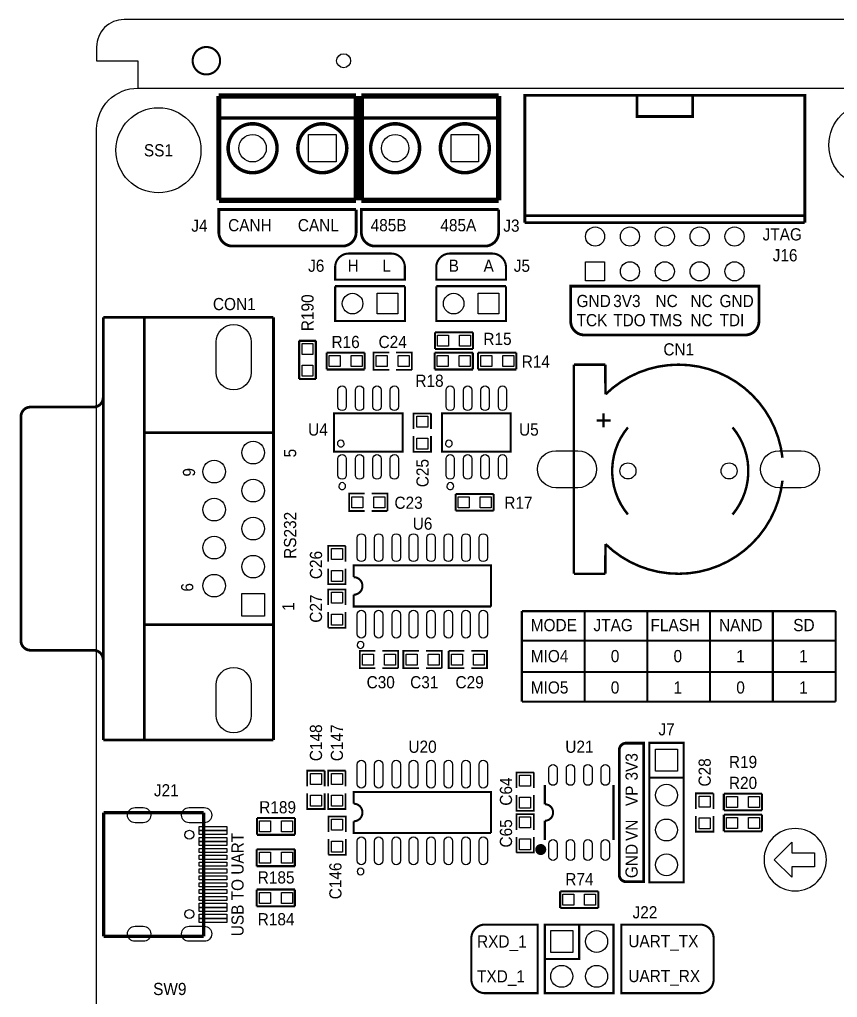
# Model space of a CAD drawing. Extents: x -6 to 181, y -5 to 126.
# Drawn here: x -5.6 to 54, y 53.7 to 125 of the extents above; entities that cross this region are included whole.
import ezdxf
from ezdxf.enums import TextEntityAlignment as Align

# ---------------------------------------------------------------- set-up
doc = ezdxf.new("R2010")
doc.units = 0
for name, color, linetype in [('BG_OUTLINE', 140, 'CONTINUOUS'), ('BG_SILKSCREEN_TOP', 30, 'CONTINUOUS'), ('PG_SILKSCREEN_TOP', 254, 'CONTINUOUS'), ('PIN_TOP', 92, 'CONTINUOUS'), ('RD_SILKSCREEN_TOP', 52, 'CONTINUOUS')]:
    doc.layers.add(name, color=color, linetype=linetype)

msp = doc.modelspace()

# ---------------------------------------------------------------- linework, layer by layer
at = {"layer": 'BG_OUTLINE'}
msp.add_lwpolyline([(173.999652, 121.999756), (175.999648, 121.999756), (175.999648, 122.999754, 0.414214), (173.999652, 124.99975), (1.999996, 124.99975, 0.414214), (0, 122.999754), (0, 121.999756), (2.999994, 121.999756), (2.999994, 119.99976)], format="xyb", dxfattribs=at)
at = {"layer": 'BG_OUTLINE', "const_width": 0.1524}
msp.add_lwpolyline([(8.999982, 121.999756, 1), (6.999986, 121.999756, 1), (8.999982, 121.999756)], format="xyb", dxfattribs=at)
at = {"layer": 'BG_OUTLINE'}
msp.add_lwpolyline([(0, 2.999994), (0, 116.999995, -0.414214), (2.999994, 119.999989), (173.00001, 119.999989, -0.414214), (176.000004, 116.999995), (176.000004, 2.999994, -0.414214), (173.00001, 0), (2.999994, 0, -0.414214)], format="xyb", close=True, dxfattribs=at)
at = {"layer": 'BG_SILKSCREEN_TOP'}
for points, const_width in [([(18.910808, 111.157309), (8.907018, 111.157309), (8.907018, 109.490307, 0.414214), (9.907016, 108.490309), (17.91081, 108.490309, 0.414214), (18.910808, 109.490307), (18.910808, 111.157309)], 0.2032), ([(29.294607, 111.157309), (19.290817, 111.157309), (19.290817, 109.490307, 0.414214), (20.290815, 108.490309), (28.294609, 108.490309, 0.414214), (29.294607, 109.490307), (29.294607, 111.157309)], 0.2032), ([(21.461324, 107.95), (18.38132, 107.95, 0.414214), (17.381322, 106.950002), (17.381322, 106.045), (22.461322, 106.045), (22.461322, 106.950002, 0.414214), (21.461324, 107.95)], 0.1524), ([(28.827324, 107.95), (25.74732, 107.95, 0.414214), (24.747322, 106.950002), (24.747322, 106.045), (29.827322, 106.045), (29.827322, 106.950002, 0.414214), (28.827324, 107.95)], 0.1524), ([(47.257995, 102.013309), (35.541991, 102.013309, -0.414214), (34.541993, 103.013307), (34.541993, 105.569309), (48.257993, 105.569309), (48.257993, 103.013307, -0.414214), (47.257995, 102.013309)], 0.2032), ([(38.082322, 71.762315), (38.082322, 62.67831, 0.414214), (38.590322, 62.17031), (39.860322, 62.17031), (39.860322, 72.270315), (38.590322, 72.270315, 0.414214), (38.082322, 71.762315)], 0.2032), ([(27.305, 55.047312), (27.305, 58.047306, -0.414214), (28.304998, 59.047304), (32.131, 59.047304), (32.131, 54.047314), (28.304998, 54.047314, -0.414214), (27.305, 55.047312)], 0.1524), ([(44.958, 55.047312), (44.958, 58.047306, 0.414214), (43.958002, 59.047304), (38.227, 59.047304), (38.227, 54.047314), (43.958002, 54.047314, 0.414214), (44.958, 55.047312)], 0.1524)]:
    msp.add_lwpolyline(points, format="xyb", dxfattribs=dict(at, const_width=const_width))
at = {"layer": 'BG_SILKSCREEN_TOP', "const_width": 0.1524}
for points in [[(30.984419, 81.889092), (35.556419, 81.889092)], [(30.984419, 75.290274), (30.984419, 81.889092)], [(35.556419, 81.889092), (40.128419, 81.889092)], [(35.556419, 75.290274), (35.556419, 81.889092)], [(40.128419, 81.889092), (40.128419, 75.290274)], [(40.128419, 81.889092), (53.844419, 81.889092)], [(44.700419, 75.290274), (44.700419, 81.889092)], [(49.272419, 75.290274), (49.272419, 81.889092)], [(53.844419, 81.889092), (53.844419, 75.290274)], [(53.844419, 79.735274), (30.984419, 79.735274)], [(53.844419, 77.449274), (30.984419, 77.449274)], [(53.844419, 75.290274), (30.984419, 75.290274)]]:
    msp.add_lwpolyline(points, dxfattribs=at)
at = {"layer": 'BG_SILKSCREEN_TOP'}
msp.add_lwpolyline([(53.171954, 63.77498, 1), (48.628249, 63.77498, 1)], format="xyb", close=True, dxfattribs=at)
msp.add_lwpolyline([(50.646101, 63.26698), (50.646101, 62.50498), (49.376101, 63.77498), (50.646101, 65.04498), (50.646101, 64.28298), (52.297101, 64.28298), (52.297101, 63.26698)], close=True, dxfattribs=at)
at = {"layer": 'PG_SILKSCREEN_TOP'}
for points, const_width in [([(18.910808, 119.4213), (8.903208, 119.4213)], 0.381), ([(8.903208, 119.4213), (8.907018, 111.821112)], 0.381), ([(18.910808, 111.821112), (18.910808, 119.4213)], 0.381), ([(29.294607, 119.4213), (19.287007, 119.4213)], 0.381), ([(19.287007, 119.4213), (19.290817, 111.821112)], 0.381), ([(29.294607, 111.821112), (29.294607, 119.4213)], 0.381), ([(31.20009, 110.205012), (31.20009, 119.476012), (51.599897, 119.476012), (51.599897, 110.205012)], 0.2032), ([(39.367993, 119.46001), (39.367993, 117.93601), (43.431993, 117.93601), (43.431993, 119.46001)], 0.2032), ([(8.903208, 117.8211), (18.910808, 117.8211)], 0.254), ([(19.287007, 117.8211), (29.294607, 117.8211)], 0.254), ([(8.907018, 111.821112), (18.910808, 111.821112)], 0.381), ([(19.290817, 111.821112), (29.294607, 111.821112)], 0.381), ([(51.599897, 110.713012), (31.20009, 110.713012)], 0.2032), ([(51.599897, 110.205012), (31.20009, 110.205012)], 0.2032), ([(22.461322, 105.569309), (17.381322, 105.569309)], 0.150089), ([(22.461322, 105.569309), (22.461322, 103.029309), (17.381322, 103.029309), (17.381322, 105.569309)], 0.150012), ([(29.827322, 105.569309), (24.747322, 105.569309)], 0.150089), ([(29.827322, 105.569309), (29.827322, 103.029309), (24.747322, 103.029309), (24.747322, 105.569309)], 0.150012), ([(0.48801, 103.299997), (12.888112, 103.299997)], 0.199898), ([(0.48801, 72.500007), (0.48801, 103.299997)], 0.199898), ([(3.488004, 72.500007), (3.488004, 103.299997)], 0.199898), ([(12.888112, 103.299997), (12.888112, 72.500007)], 0.199898), ([(24.6507, 102.2096), (27.432, 102.2096)], 0.1524), ([(24.6507, 100.9904), (24.6507, 102.2096)], 0.1524), ([(27.432, 102.2096), (27.432, 100.9904)], 0.1524), ([(14.7574, 98.806), (14.7574, 101.5873)], 0.1524), ([(14.7574, 101.5873), (15.9766, 101.5873)], 0.1524), ([(15.9766, 101.5873), (15.9766, 98.806)], 0.1524), ([(16.759022, 100.717909), (19.540322, 100.717909)], 0.1524), ([(16.759022, 99.498709), (16.759022, 100.717909)], 0.1524), ([(19.540322, 100.717909), (19.540322, 99.498709)], 0.1524), ([(21.318322, 99.473309), (20.175322, 99.473309), (20.175322, 100.743309), (21.318322, 100.743309)], 0.127), ([(21.826322, 100.743309), (22.969322, 100.743309), (22.969322, 99.473309)], 0.127), ([(24.633022, 100.717909), (27.414322, 100.717909)], 0.1524), ([(24.633022, 99.498709), (24.633022, 100.717909)], 0.1524), ([(27.432, 100.9904), (24.6507, 100.9904)], 0.1524), ([(27.414322, 100.717909), (27.414322, 99.498709)], 0.1524), ([(27.795322, 99.498709), (27.795322, 100.717909)], 0.1524), ([(27.795322, 100.717909), (30.576622, 100.717909)], 0.1524), ([(30.576622, 100.717909), (30.576622, 99.498709)], 0.1524), ([(34.779204, 92.231362), (34.779204, 99.851362)], 0.1778), ([(34.779204, 99.851362), (37.065204, 99.851362)], 0.1778), ([(19.540322, 99.498709), (16.759022, 99.498709)], 0.1524), ([(22.969322, 99.473309), (21.826322, 99.473309)], 0.127), ([(27.414322, 99.498709), (24.633022, 99.498709)], 0.1524), ([(30.576622, 99.498709), (27.795322, 99.498709)], 0.1524), ([(15.9766, 98.806), (14.7574, 98.806)], 0.1524), ([(17.294327, 96.301306), (22.294317, 96.301306), (22.294317, 93.501312), (17.294327, 93.501312), (17.294327, 96.301306)], 0.150012), ([(23.096322, 95.155309), (23.096322, 96.298309), (24.366322, 96.298309)], 0.127), ([(24.366322, 96.298309), (24.366322, 95.155309)], 0.127), ([(25.168327, 96.301306), (30.168317, 96.301306), (30.168317, 93.501312), (25.168327, 93.501312), (25.168327, 96.301306)], 0.150012), ([(36.938204, 95.279362), (36.938204, 96.295362)], 0.1778), ([(37.446204, 95.787362), (36.430204, 95.787362)], 0.1778), ([(3.488004, 94.900013), (12.888112, 94.900013)], 0.199898), ([(24.366322, 94.647309), (24.366322, 93.504309), (23.096322, 93.504309), (23.096322, 94.647309)], 0.127), ([(34.779204, 84.611362), (34.779204, 92.231362)], 0.1778), ([(19.540322, 89.186309), (18.397322, 89.186309), (18.397322, 90.456309), (19.540322, 90.456309)], 0.127), ([(20.048322, 90.456309), (21.191322, 90.456309), (21.191322, 89.186309)], 0.127), ([(26.157022, 90.430909), (28.938322, 90.430909)], 0.1524), ([(26.157022, 89.211709), (26.157022, 90.430909)], 0.1524), ([(28.938322, 90.430909), (28.938322, 89.211709)], 0.1524), ([(21.191322, 89.186309), (20.048322, 89.186309)], 0.127), ([(28.938322, 89.211709), (26.157022, 89.211709)], 0.1524), ([(16.873322, 85.503309), (16.873322, 86.646309), (18.143322, 86.646309)], 0.127), ([(18.143322, 86.646309), (18.143322, 85.503309)], 0.127), ([(37.074907, 86.780268), (37.065204, 84.611362)], 0.1778), ([(18.143322, 84.995309), (18.143322, 83.852309), (16.873322, 83.852309), (16.873322, 84.995309)], 0.127), ([(37.065204, 84.611362), (34.779204, 84.611362)], 0.1778), ([(16.873322, 82.328309), (16.873322, 83.471309), (18.143322, 83.471309), (18.143322, 82.328309)], 0.127), ([(18.731332, 82.725311), (18.731332, 82.225312), (28.731312, 82.225312)], 0.150012), ([(18.143322, 81.820309), (18.143322, 80.677309), (16.873322, 80.677309)], 0.127), ([(16.873322, 80.677309), (16.873322, 81.820309)], 0.127), ([(3.488004, 80.899991), (12.888112, 80.899991)], 0.199898), ([(20.32, 77.724), (19.177, 77.724), (19.177, 78.994), (20.32, 78.994)], 0.127), ([(20.828, 78.994), (21.971, 78.994), (21.971, 77.724)], 0.127), ([(23.495, 77.724), (22.352, 77.724), (22.352, 78.994), (23.495, 78.994)], 0.127), ([(24.003, 78.994), (25.146, 78.994), (25.146, 77.724)], 0.127), ([(26.797, 77.724), (25.654, 77.724), (25.654, 78.994)], 0.127), ([(25.654, 78.994), (26.797, 78.994)], 0.127), ([(27.305, 78.994), (28.448, 78.994), (28.448, 77.724), (27.305, 77.724)], 0.127), ([(21.971, 77.724), (20.828, 77.724)], 0.127), ([(25.146, 77.724), (24.003, 77.724)], 0.127), ([(12.888112, 72.500007), (0.48801, 72.500007)], 0.199898), ([(40.271294, 69.750305), (42.771314, 69.750305), (42.771314, 62.130305), (40.271294, 62.130305), (40.271294, 72.290305), (42.771314, 72.290305), (42.771314, 69.750305)], 0.150012), ([(15.349322, 69.120309), (15.349322, 70.263309), (16.619322, 70.263309)], 0.127), ([(16.619322, 70.263309), (16.619322, 69.120309)], 0.127), ([(16.873322, 69.120309), (16.873322, 70.263309), (18.143322, 70.263309)], 0.127), ([(18.143322, 70.263309), (18.143322, 69.120309)], 0.127), ([(30.589322, 68.993309), (30.589322, 70.136309), (31.859322, 70.136309)], 0.127), ([(31.859322, 70.136309), (31.859322, 68.993309)], 0.127), ([(37.66119, 69.215305), (37.66119, 65.215313)], 0.150114), ([(16.619322, 68.612309), (16.619322, 67.469309), (15.349322, 67.469309), (15.349322, 68.612309)], 0.127), ([(18.143322, 68.612309), (18.143322, 67.469309), (16.873322, 67.469309), (16.873322, 68.612309)], 0.127), ([(31.859322, 68.485309), (31.859322, 67.342309), (30.589322, 67.342309), (30.589322, 68.485309)], 0.127), ([(43.670322, 67.469309), (43.670322, 68.612309), (44.940322, 68.612309)], 0.127), ([(44.940322, 68.612309), (44.940322, 67.469309)], 0.127), ([(45.702322, 67.367709), (45.702322, 68.586909)], 0.1524), ([(45.702322, 68.586909), (48.483622, 68.586909)], 0.1524), ([(48.483622, 68.586909), (48.483622, 67.367709)], 0.1524), ([(0.509905, 58.199096), (0.509905, 67.200907)], 0.248895), ([(0.509905, 67.200907), (7.802194, 67.200907)], 0.248895), ([(7.802194, 67.200907), (7.802194, 58.199096)], 0.248895), ([(16.891, 65.786), (16.891, 66.929), (18.161, 66.929), (18.161, 65.786)], 0.127), ([(30.589322, 65.945309), (30.589322, 67.088309), (31.859322, 67.088309), (31.859322, 65.945309)], 0.127), ([(44.940322, 66.961309), (44.940322, 65.818309), (43.670322, 65.818309), (43.670322, 66.961309)], 0.127), ([(48.483622, 67.367709), (45.702322, 67.367709)], 0.1524), ([(45.702322, 65.843709), (45.702322, 67.062909)], 0.1524), ([(45.702322, 67.062909), (48.483622, 67.062909)], 0.1524), ([(48.483622, 67.062909), (48.483622, 65.843709)], 0.1524), ([(11.679022, 66.808909), (14.460322, 66.808909)], 0.1524), ([(11.679022, 65.589709), (11.679022, 66.808909)], 0.1524), ([(14.460322, 66.808909), (14.460322, 65.589709)], 0.1524), ([(18.731332, 66.215311), (18.731332, 65.715312), (28.731312, 65.715312)], 0.150012), ([(14.460322, 65.589709), (11.679022, 65.589709)], 0.1524), ([(48.483622, 65.843709), (45.702322, 65.843709)], 0.1524), ([(18.161, 65.278), (18.161, 64.135), (16.891, 64.135)], 0.127), ([(16.891, 64.135), (16.891, 65.278)], 0.127), ([(31.859322, 65.437309), (31.859322, 64.294309), (30.589322, 64.294309)], 0.127), ([(30.589322, 64.294309), (30.589322, 65.437309)], 0.127), ([(11.666322, 63.303709), (11.666322, 64.522909)], 0.1524), ([(11.666322, 64.522909), (14.447622, 64.522909)], 0.1524), ([(14.447622, 64.522909), (14.447622, 63.303709)], 0.1524), ([(14.447622, 63.303709), (11.666322, 63.303709)], 0.1524), ([(11.666322, 60.382709), (11.666322, 61.601909)], 0.1524), ([(11.666322, 61.601909), (14.447622, 61.601909)], 0.1524), ([(14.447622, 61.601909), (14.447622, 60.382709)], 0.1524), ([(33.777022, 61.474909), (36.558322, 61.474909)], 0.1524), ([(33.777022, 60.255709), (33.777022, 61.474909)], 0.1524), ([(36.558322, 61.474909), (36.558322, 60.255709)], 0.1524), ([(14.447622, 60.382709), (11.666322, 60.382709)], 0.1524), ([(36.558322, 60.255709), (33.777022, 60.255709)], 0.1524), ([(37.661317, 59.047304), (37.661317, 54.047314), (32.661327, 54.047314), (32.661327, 59.047304), (37.661317, 59.047304)], 0.150012), ([(35.161322, 59.047304), (35.161322, 56.547309), (32.661327, 56.547309)], 0.150012), ([(7.802194, 58.199096), (0.509905, 58.199096)], 0.248895)]:
    msp.add_lwpolyline(points, dxfattribs=dict(at, const_width=const_width))
for points, const_width in [([(13.150342, 115.621206, 1), (9.583674, 115.621206, 1), (13.150342, 115.621206)], 0.254), ([(18.230342, 115.621206, 1), (14.663674, 115.621206, 1), (18.230342, 115.621206)], 0.254), ([(23.534141, 115.621206, 1), (19.967473, 115.621206, 1), (23.534141, 115.621206)], 0.254), ([(28.614141, 115.621206, 1), (25.047473, 115.621206, 1), (28.614141, 115.621206)], 0.254), ([(37.065204, 99.851362), (37.074907, 97.682456, -0.195866), (42.399204, 99.851362, -0.38248), (49.973509, 93.064457)], 0.1778), ([(-4.817008, 96.760005), (-0.211988, 96.76511, 0.414239), (0.483006, 97.460105)], 0.199898), ([(-5.512003, 79.734893), (-5.512003, 96.065111, -0.414164), (-4.817008, 96.760005)], 0.199898), ([(38.713893, 95.276568, 0.361411), (38.711403, 88.935154)], 0.1778), ([(46.336204, 88.929362, 0.36184), (46.338515, 95.276568)], 0.1778), ([(49.973509, 91.398268, -0.625163), (37.074907, 86.780268)], 0.1778), ([(28.731312, 82.225312), (28.731312, 85.225306), (18.731332, 85.225306), (18.731332, 84.365414, -0.999984), (18.731332, 83.085203), (18.731332, 82.725311)], 0.150012), ([(-0.211988, 79.034894), (-4.817008, 79.039999, -0.414164), (-5.512003, 79.734893)], 0.199898), ([(0.483006, 78.339899, 0.414239), (-0.211988, 79.034894)], 0.199898), ([(32.661454, 69.215305), (32.661454, 67.815257, -0.99978), (32.661454, 66.615361), (32.661454, 65.215313)], 0.150114), ([(28.731312, 65.715312), (28.731312, 68.715306), (18.731332, 68.715306), (18.731332, 67.855414, -0.999984), (18.731332, 66.575203), (18.731332, 66.215311)], 0.150012), ([(32.561378, 64.515314, 0.999973), (32.161277, 64.515314, 1.000027), (32.561378, 64.515314)], 0.40005)]:
    msp.add_lwpolyline(points, format="xyb", dxfattribs=dict(at, const_width=const_width))
for points in [[(18.044312, 94.10131, 1), (17.544331, 94.101307, 1)], [(25.918312, 94.10131, 1), (25.418331, 94.101307, 1)], [(18.144312, 91.001317, 1), (17.644331, 91.001301, 1)], [(26.018312, 91.001317, 1), (25.518331, 91.001301, 1)], [(19.481317, 79.425317, 1), (18.981326, 79.4253, 1)], [(19.481317, 62.915317, 1), (18.981326, 62.9153, 1)]]:
    msp.add_lwpolyline(points, format="xyb", close=True, dxfattribs=at)
at = {"layer": 'PIN_TOP'}
for points in [[(15.44701, 114.621208), (15.44701, 116.621204), (17.447006, 116.621204), (17.447006, 114.621208)], [(25.830809, 114.621208), (25.830809, 116.621204), (27.830805, 116.621204), (27.830805, 114.621208)], [(35.621493, 105.950512), (35.621493, 107.347512), (37.018493, 107.347512), (37.018493, 105.950512)], [(21.941384, 105.049371), (21.941384, 103.549247), (20.44126, 103.549247), (20.44126, 105.049371)], [(29.307384, 105.049371), (29.307384, 103.549247), (27.80726, 103.549247), (27.80726, 105.049371)], [(24.83485, 101.19995), (24.83485, 102.00005), (25.63495, 102.00005), (25.63495, 101.19995)], [(26.43505, 101.19995), (26.43505, 102.00005), (27.23515, 102.00005), (27.23515, 101.19995)], [(14.96695, 101.40315), (15.76705, 101.40315), (15.76705, 100.60305), (14.96695, 100.60305)], [(16.943172, 99.708259), (16.943172, 100.508359), (17.743272, 100.508359), (17.743272, 99.708259)], [(18.543372, 99.708259), (18.543372, 100.508359), (19.343472, 100.508359), (19.343472, 99.708259)], [(21.172272, 100.508359), (21.172272, 99.708259), (20.372172, 99.708259), (20.372172, 100.508359)], [(22.772472, 100.508359), (22.772472, 99.708259), (21.972372, 99.708259), (21.972372, 100.508359)], [(24.817172, 99.708259), (24.817172, 100.508359), (25.617272, 100.508359), (25.617272, 99.708259)], [(26.417372, 99.708259), (26.417372, 100.508359), (27.217472, 100.508359), (27.217472, 99.708259)], [(28.792272, 100.508359), (28.792272, 99.708259), (27.992172, 99.708259), (27.992172, 100.508359)], [(30.392472, 100.508359), (30.392472, 99.708259), (29.592372, 99.708259), (29.592372, 100.508359)], [(14.96695, 99.80295), (15.76705, 99.80295), (15.76705, 99.00285), (14.96695, 99.00285)], [(23.331272, 96.101459), (24.131372, 96.101459), (24.131372, 95.301359), (23.331272, 95.301359)], [(23.331272, 94.501259), (24.131372, 94.501259), (24.131372, 93.701159), (23.331272, 93.701159)], [(19.394272, 90.221359), (19.394272, 89.421259), (18.594172, 89.421259), (18.594172, 90.221359)], [(20.994472, 90.221359), (20.994472, 89.421259), (20.194372, 89.421259), (20.194372, 90.221359)], [(26.341172, 89.421259), (26.341172, 90.221359), (27.141272, 90.221359), (27.141272, 89.421259)], [(27.941372, 89.421259), (27.941372, 90.221359), (28.741472, 90.221359), (28.741472, 89.421259)], [(17.108272, 86.449459), (17.908372, 86.449459), (17.908372, 85.649359), (17.108272, 85.649359)], [(17.108272, 84.849259), (17.908372, 84.849259), (17.908372, 84.049159), (17.108272, 84.049159)], [(12.233504, 81.534508), (10.582504, 81.534508), (10.582504, 83.185508), (12.233504, 83.185508)], [(17.908372, 82.474359), (17.108272, 82.474359), (17.108272, 83.274459), (17.908372, 83.274459)], [(17.908372, 80.874159), (17.108272, 80.874159), (17.108272, 81.674259), (17.908372, 81.674259)], [(20.17395, 78.75905), (20.17395, 77.95895), (19.37385, 77.95895), (19.37385, 78.75905)], [(21.77415, 78.75905), (21.77415, 77.95895), (20.97405, 77.95895), (20.97405, 78.75905)], [(23.34895, 78.75905), (23.34895, 77.95895), (22.54885, 77.95895), (22.54885, 78.75905)], [(24.94915, 78.75905), (24.94915, 77.95895), (24.14905, 77.95895), (24.14905, 78.75905)], [(25.85085, 77.95895), (25.85085, 78.75905), (26.65095, 78.75905), (26.65095, 77.95895)], [(27.45105, 77.95895), (27.45105, 78.75905), (28.25115, 78.75905), (28.25115, 77.95895)], [(40.721305, 71.820303), (42.321302, 71.820303), (42.321302, 70.220307), (40.721305, 70.220307)], [(15.584272, 70.066459), (16.384372, 70.066459), (16.384372, 69.266359), (15.584272, 69.266359)], [(17.108272, 70.066459), (17.908372, 70.066459), (17.908372, 69.266359), (17.108272, 69.266359)], [(30.824272, 69.939459), (31.624372, 69.939459), (31.624372, 69.139359), (30.824272, 69.139359)], [(15.584272, 68.466259), (16.384372, 68.466259), (16.384372, 67.666159), (15.584272, 67.666159)], [(17.108272, 68.466259), (17.908372, 68.466259), (17.908372, 67.666159), (17.108272, 67.666159)], [(43.905272, 68.415459), (44.705372, 68.415459), (44.705372, 67.615359), (43.905272, 67.615359)], [(30.824272, 68.339259), (31.624372, 68.339259), (31.624372, 67.539159), (30.824272, 67.539159)], [(46.699272, 68.377359), (46.699272, 67.577259), (45.899172, 67.577259), (45.899172, 68.377359)], [(48.299472, 68.377359), (48.299472, 67.577259), (47.499372, 67.577259), (47.499372, 68.377359)], [(11.863172, 65.799259), (11.863172, 66.599359), (12.663272, 66.599359), (12.663272, 65.799259)], [(13.463372, 65.799259), (13.463372, 66.599359), (14.263472, 66.599359), (14.263472, 65.799259)], [(17.92605, 65.93205), (17.12595, 65.93205), (17.12595, 66.73215), (17.92605, 66.73215)], [(31.624372, 66.091359), (30.824272, 66.091359), (30.824272, 66.891459), (31.624372, 66.891459)], [(43.905272, 66.815259), (44.705372, 66.815259), (44.705372, 66.015159), (43.905272, 66.015159)], [(46.699272, 66.853359), (46.699272, 66.053259), (45.899172, 66.053259), (45.899172, 66.853359)], [(48.299472, 66.853359), (48.299472, 66.053259), (47.499372, 66.053259), (47.499372, 66.853359)], [(7.480402, 66.200312), (9.480398, 66.200312), (9.480398, 65.900313), (7.480402, 65.900313)], [(7.480402, 65.900491), (9.480398, 65.900491), (9.480398, 65.600491), (7.480402, 65.600491)], [(7.480402, 65.400212), (9.480398, 65.400212), (9.480398, 65.100213), (7.480402, 65.100213)], [(7.480402, 65.100391), (9.480398, 65.100391), (9.480398, 64.800391), (7.480402, 64.800391)], [(17.92605, 64.33185), (17.12595, 64.33185), (17.12595, 65.13195), (17.92605, 65.13195)], [(31.624372, 64.491159), (30.824272, 64.491159), (30.824272, 65.291259), (31.624372, 65.291259)], [(7.480402, 64.600112), (9.480398, 64.600112), (9.480398, 64.300113), (7.480402, 64.300113)], [(12.663272, 64.313359), (12.663272, 63.513259), (11.863172, 63.513259), (11.863172, 64.313359)], [(14.263472, 64.313359), (14.263472, 63.513259), (13.463372, 63.513259), (13.463372, 64.313359)], [(7.480402, 64.099707), (9.480398, 64.099707), (9.480398, 63.799707), (7.480402, 63.799707)], [(7.480402, 63.599301), (9.480398, 63.599301), (9.480398, 63.299302), (7.480402, 63.299302)], [(7.480402, 63.098896), (9.480398, 63.098896), (9.480398, 62.798896), (7.480402, 62.798896)], [(7.480402, 62.601107), (9.480398, 62.601107), (9.480398, 62.301107), (7.480402, 62.301107)], [(7.480402, 62.100701), (9.480398, 62.100701), (9.480398, 61.800702), (7.480402, 61.800702)], [(7.480402, 61.600296), (9.480398, 61.600296), (9.480398, 61.300297), (7.480402, 61.300297)], [(12.663272, 61.392359), (12.663272, 60.592259), (11.863172, 60.592259), (11.863172, 61.392359)], [(14.263472, 61.392359), (14.263472, 60.592259), (13.463372, 60.592259), (13.463372, 61.392359)], [(7.480402, 61.099891), (9.480398, 61.099891), (9.480398, 60.799891), (7.480402, 60.799891)], [(7.480402, 60.599612), (9.480398, 60.599612), (9.480398, 60.299613), (7.480402, 60.299613)], [(33.961172, 60.465259), (33.961172, 61.265359), (34.761272, 61.265359), (34.761272, 60.465259)], [(35.561372, 60.465259), (35.561372, 61.265359), (36.361472, 61.265359), (36.361472, 60.465259)], [(7.480402, 60.299791), (9.480398, 60.299791), (9.480398, 59.999791), (7.480402, 59.999791)], [(7.480402, 59.799512), (9.480398, 59.799512), (9.480398, 59.499513), (7.480402, 59.499513)], [(7.480402, 59.499691), (9.480398, 59.499691), (9.480398, 59.199691), (7.480402, 59.199691)], [(33.091323, 58.617307), (34.69132, 58.617307), (34.69132, 57.01731), (33.091323, 57.01731)]]:
    msp.add_lwpolyline(points, close=True, dxfattribs=at)
for points in [[(11.258093, 101.512599), (11.258093, 99.277399, -1), (8.718093, 99.277399), (8.718093, 101.512599, -1)], [(18.189321, 98.001303), (18.189321, 96.801305, -1), (17.589322, 96.801305), (17.589322, 98.001303, -1)], [(19.459321, 98.001303), (19.459321, 96.801305, -1), (18.859322, 96.801305), (18.859322, 98.001303, -1)], [(20.729321, 98.001303), (20.729321, 96.801305, -1), (20.129322, 96.801305), (20.129322, 98.001303, -1)], [(21.999321, 98.001303), (21.999321, 96.801305, -1), (21.399322, 96.801305), (21.399322, 98.001303, -1)], [(26.063321, 98.001303), (26.063321, 96.801305, -1), (25.463322, 96.801305), (25.463322, 98.001303, -1)], [(27.333321, 98.001303), (27.333321, 96.801305, -1), (26.733322, 96.801305), (26.733322, 98.001303, -1)], [(28.603321, 98.001303), (28.603321, 96.801305, -1), (28.003322, 96.801305), (28.003322, 98.001303, -1)], [(29.873321, 98.001303), (29.873321, 96.801305, -1), (29.273322, 96.801305), (29.273322, 98.001303, -1)], [(35.071202, 90.881365), (33.471206, 90.881365, -1), (33.471206, 93.58136), (35.071202, 93.58136, -1)], [(51.327202, 90.881365), (49.727206, 90.881365, -1), (49.727206, 93.58136), (51.327202, 93.58136, -1)], [(18.189321, 93.001313), (18.189321, 91.801315, -1), (17.589322, 91.801315), (17.589322, 93.001313, -1)], [(19.459321, 93.001313), (19.459321, 91.801315, -1), (18.859322, 91.801315), (18.859322, 93.001313, -1)], [(20.729321, 93.001313), (20.729321, 91.801315, -1), (20.129322, 91.801315), (20.129322, 93.001313, -1)], [(21.999321, 93.001313), (21.999321, 91.801315, -1), (21.399322, 91.801315), (21.399322, 93.001313, -1)], [(26.063321, 93.001313), (26.063321, 91.801315, -1), (25.463322, 91.801315), (25.463322, 93.001313, -1)], [(27.333321, 93.001313), (27.333321, 91.801315, -1), (26.733322, 91.801315), (26.733322, 93.001313, -1)], [(28.603321, 93.001313), (28.603321, 91.801315, -1), (28.003322, 91.801315), (28.003322, 93.001313, -1)], [(29.873321, 93.001313), (29.873321, 91.801315, -1), (29.273322, 91.801315), (29.273322, 93.001313, -1)], [(19.596227, 87.225403), (19.596227, 85.803003, -1), (18.986627, 85.803003), (18.986627, 87.225403, -1)], [(20.856016, 87.225403), (20.856016, 85.803003, -1), (20.246416, 85.803003), (20.246416, 87.225403, -1)], [(22.136227, 87.225403), (22.136227, 85.803003, -1), (21.526627, 85.803003), (21.526627, 87.225403, -1)], [(23.396016, 87.225403), (23.396016, 85.803003, -1), (22.786416, 85.803003), (22.786416, 87.225403, -1)], [(24.676227, 87.225403), (24.676227, 85.803003, -1), (24.066627, 85.803003), (24.066627, 87.225403, -1)], [(25.936016, 87.225403), (25.936016, 85.803003, -1), (25.326416, 85.803003), (25.326416, 87.225403, -1)], [(27.216227, 87.225403), (27.216227, 85.803003, -1), (26.606627, 85.803003), (26.606627, 87.225403, -1)], [(28.476016, 87.225403), (28.476016, 85.803003, -1), (27.866416, 85.803003), (27.866416, 87.225403, -1)], [(19.596227, 81.647614), (19.596227, 80.225214, -1), (18.986627, 80.225214), (18.986627, 81.647614, -1)], [(20.856016, 81.647614), (20.856016, 80.225214, -1), (20.246416, 80.225214), (20.246416, 81.647614, -1)], [(22.136227, 81.647614), (22.136227, 80.225214, -1), (21.526627, 80.225214), (21.526627, 81.647614, -1)], [(23.396016, 81.647614), (23.396016, 80.225214, -1), (22.786416, 80.225214), (22.786416, 81.647614, -1)], [(24.676227, 81.647614), (24.676227, 80.225214, -1), (24.066627, 80.225214), (24.066627, 81.647614, -1)], [(25.936016, 81.647614), (25.936016, 80.225214, -1), (25.326416, 80.225214), (25.326416, 81.647614, -1)], [(27.216227, 81.647614), (27.216227, 80.225214, -1), (26.606627, 80.225214), (26.606627, 81.647614, -1)], [(28.476016, 81.647614), (28.476016, 80.225214, -1), (27.866416, 80.225214), (27.866416, 81.647614, -1)], [(11.257915, 76.522605), (11.257915, 74.287405, -1), (8.717915, 74.287405), (8.717915, 76.522605, -1)], [(19.596227, 70.715403), (19.596227, 69.293003, -1), (18.986627, 69.293003), (18.986627, 70.715403, -1)], [(20.856016, 70.715403), (20.856016, 69.293003, -1), (20.246416, 69.293003), (20.246416, 70.715403, -1)], [(22.136227, 70.715403), (22.136227, 69.293003, -1), (21.526627, 69.293003), (21.526627, 70.715403, -1)], [(23.396016, 70.715403), (23.396016, 69.293003, -1), (22.786416, 69.293003), (22.786416, 70.715403, -1)], [(24.676227, 70.715403), (24.676227, 69.293003, -1), (24.066627, 69.293003), (24.066627, 70.715403, -1)], [(25.936016, 70.715403), (25.936016, 69.293003, -1), (25.326416, 69.293003), (25.326416, 70.715403, -1)], [(27.216227, 70.715403), (27.216227, 69.293003, -1), (26.606627, 69.293003), (26.606627, 70.715403, -1)], [(28.476016, 70.715403), (28.476016, 69.293003, -1), (27.866416, 69.293003), (27.866416, 70.715403, -1)], [(33.556296, 70.415201), (33.556296, 69.495213, -1), (32.956348, 69.495213), (32.956348, 70.415201, -1)], [(34.826296, 70.415201), (34.826296, 69.495213, -1), (34.226348, 69.495213), (34.226348, 70.415201, -1)], [(36.096296, 70.415201), (36.096296, 69.495213, -1), (35.496348, 69.495213), (35.496348, 70.415201, -1)], [(37.366296, 70.415201), (37.366296, 69.495213, -1), (36.766348, 69.495213), (36.766348, 70.415201, -1)], [(3.400679, 66.470454), (2.800731, 66.470454, -1), (2.800731, 67.570528), (3.400679, 67.570528, -1)], [(7.841615, 66.470454), (6.741795, 66.470454, -1), (6.741795, 67.570528), (7.841615, 67.570528, -1)], [(19.596227, 65.137614), (19.596227, 63.715214, -1), (18.986627, 63.715214), (18.986627, 65.137614, -1)], [(20.856016, 65.137614), (20.856016, 63.715214, -1), (20.246416, 63.715214), (20.246416, 65.137614, -1)], [(22.136227, 65.137614), (22.136227, 63.715214, -1), (21.526627, 63.715214), (21.526627, 65.137614, -1)], [(23.396016, 65.137614), (23.396016, 63.715214, -1), (22.786416, 63.715214), (22.786416, 65.137614, -1)], [(24.676227, 65.137614), (24.676227, 63.715214, -1), (24.066627, 63.715214), (24.066627, 65.137614, -1)], [(25.936016, 65.137614), (25.936016, 63.715214, -1), (25.326416, 63.715214), (25.326416, 65.137614, -1)], [(27.216227, 65.137614), (27.216227, 63.715214, -1), (26.606627, 63.715214), (26.606627, 65.137614, -1)], [(28.476016, 65.137614), (28.476016, 63.715214, -1), (27.866416, 63.715214), (27.866416, 65.137614, -1)], [(33.556296, 64.935405), (33.556296, 64.015417, -1), (32.956348, 64.015417), (32.956348, 64.935405, -1)], [(34.826296, 64.935405), (34.826296, 64.015417, -1), (34.226348, 64.015417), (34.226348, 64.935405, -1)], [(36.096296, 64.935405), (36.096296, 64.015417, -1), (35.496348, 64.015417), (35.496348, 64.935405, -1)], [(37.366296, 64.935405), (37.366296, 64.015417, -1), (36.766348, 64.015417), (36.766348, 64.935405, -1)], [(3.400679, 57.829475), (2.800731, 57.829475, -1), (2.800731, 58.929549), (3.400679, 58.929549, -1)], [(7.841615, 57.829475), (6.741795, 57.829475, -1), (6.741795, 58.929549), (7.841615, 58.929549, -1)]]:
    msp.add_lwpolyline(points, format="xyb", close=True, dxfattribs=at)
for centre, radius in [((17.999964, 121.999756), 0.508), ((4.507509, 115.472693), 3.099994), ((56.452795, 115.850187), 3.099994), ((11.367008, 115.621206), 0.999998), ((21.750807, 115.621206), 0.999998), ((36.319993, 109.189012), 0.6985), ((38.859993, 109.189012), 0.6985), ((41.399993, 109.189012), 0.6985), ((43.939993, 109.189012), 0.6985), ((46.479993, 109.189012), 0.6985), ((38.859993, 106.649012), 0.6985), ((41.399993, 106.649012), 0.6985), ((43.939993, 106.649012), 0.6985), ((46.479993, 106.649012), 0.6985), ((18.651322, 104.299309), 0.750062), ((26.017322, 104.299309), 0.750062), ((11.408004, 93.439996), 0.8255), ((8.568004, 92.054909), 0.8255), ((38.716204, 92.104362), 0.5842), ((46.082204, 92.104362), 0.5842), ((11.408004, 90.670101), 0.8255), ((8.568004, 89.285089), 0.8255), ((11.408004, 87.900002), 0.8255), ((8.568004, 86.514915), 0.8255), ((11.408004, 85.129903), 0.8255), ((8.568004, 83.745095), 0.8255), ((41.521304, 68.480305), 0.799998), ((41.521304, 65.940305), 0.799998), ((6.760794, 65.590496), 0.324993), ((41.521304, 63.400305), 0.799998), ((6.760794, 59.809507), 0.324993), ((36.431322, 57.817309), 0.799998), ((33.891322, 55.277309), 0.799998), ((36.431322, 55.277309), 0.799998)]:
    msp.add_circle(centre, radius, dxfattribs=at)

# ---------------------------------------------------------------- texts
at = {"layer": 'BG_SILKSCREEN_TOP', "width": 0.942857}
for s, p in [('CANH', (9.583522, 109.569809)), ('CANL', (14.663522, 109.569809)), ('485B', (19.967321, 109.569809)), ('485A', (25.047321, 109.569809)), ('JTAG', (48.5267, 108.9025)), ('H', (18.288, 106.6165)), ('L', (20.828, 106.6165)), ('B', (25.654, 106.6165)), ('A', (28.194, 106.6165)), ('GND', (34.973793, 104.045512)), ('3V3', (37.640793, 104.045512)), ('NC', (40.726893, 104.045512)), ('NC', (43.266893, 104.045512)), ('GND', (45.387793, 104.045512)), ('TCK', (34.973793, 102.648512)), ('TDO', (37.640793, 102.648512)), ('TMS', (40.307793, 102.648512)), ('NC', (43.266893, 102.648512)), ('TDI', (45.387793, 102.648512)), ('MODE', (31.632119, 80.428592)), ('JTAG', (36.204119, 80.428592)), ('FLASH', (40.357019, 80.428592)), ('NAND', (45.348119, 80.428592)), ('SD', (50.758319, 80.428592)), ('MIO4', (31.6357, 78.1685)), ('0', (37.465, 78.1685)), ('0', (42.037, 78.1685)), ('1', (46.609, 78.1685)), ('1', (51.181, 78.1685)), ('MIO5', (31.6357, 75.8825)), ('0', (37.465, 75.8825)), ('1', (42.037, 75.8825)), ('0', (46.609, 75.8825)), ('1', (51.181, 75.8825)), ('RXD_1', (27.719122, 57.372809)), ('UART_TX', (38.742722, 57.393967)), ('TXD_1', (27.719122, 54.832809)), ('UART_RX', (38.742722, 54.853967))]:
    msp.add_text(s, height=0.889, dxfattribs=at).set_placement(p)
for s, p in [('RS232', (14.5415, 85.6996)), ('3V3', (39.425804, 69.547105)), ('VP', (39.425804, 67.680205)), ('VN', (39.425804, 65.140205)), ('USB TO UART', (10.713822, 58.198309)), ('GND', (39.425804, 62.435105))]:
    msp.add_text(s, height=0.889, rotation=90, dxfattribs=at).set_placement(p)
at = {"layer": 'PG_SILKSCREEN_TOP', "width": 0.942857}
for s, p in [('5', (14.5415, 93.091)), ('9', (7.1755, 91.694)), ('6', (7.0485, 83.312)), ('1', (14.4145, 81.915))]:
    msp.add_text(s, height=0.889, rotation=90, dxfattribs=at).set_placement(p)
at = {"layer": 'RD_SILKSCREEN_TOP', "width": 0.942857}
for s, p in [('SS1', (4.507509, 115.028193)), ('J4', (7.493, 109.5375)), ('J3', (30.226, 109.5375)), ('J16', (50.165, 107.3785)), ('J6', (16.002, 106.6165)), ('J5', (30.988, 106.6165)), ('CON1', (10.033, 103.8225)), ('R16', (18.143322, 101.060809)), ('C24', (21.572322, 101.060809)), ('R15', (29.21, 101.2825)), ('CN1', (42.418, 100.5205)), ('R14', (32.004, 99.6315)), ('R18', (24.257, 98.2345)), ('U4', (16.129, 94.6785)), ('U5', (31.496, 94.6785)), ('C23', (22.733, 89.3445)), ('R17', (30.734, 89.3445)), ('U6', (23.749, 87.8205)), ('C30', (20.701, 76.2635)), ('C31', (23.876, 76.2635)), ('C29', (27.178, 76.2635)), ('J7', (41.529, 72.8345)), ('U20', (23.749, 71.5645)), ('U21', (35.179, 71.5645)), ('R19', (47.099322, 70.453809)), ('J21', (5.08, 68.3895)), ('R20', (47.099322, 68.929809)), ('R189', (13.190322, 67.151809)), ('R185', (13.081, 62.0395)), ('R74', (35.179, 61.9125)), ('R184', (13.081, 58.9915)), ('J22', (39.9542, 59.4995)), ('SW9', (5.334, 53.9115))]:
    msp.add_text(s, height=0.889, dxfattribs=at).set_placement(p, align=Align.CENTER)
for s, p in [('R190', (15.8115, 103.632)), ('C25', (24.1935, 91.948)), ('C26', (16.428822, 85.248953)), ('C27', (16.428822, 82.073953)), ('C148', (16.428822, 72.294953)), ('C147', (17.952822, 72.294953)), ('C28', (44.749822, 70.135953)), ('C64', (30.271822, 68.738953)), ('C65', (30.271822, 65.690953)), ('C146', (17.8435, 62.23))]:
    msp.add_text(s, height=0.889, rotation=90, dxfattribs=at).set_placement(p, align=Align.CENTER)

doc.saveas('drawing.dxf')
